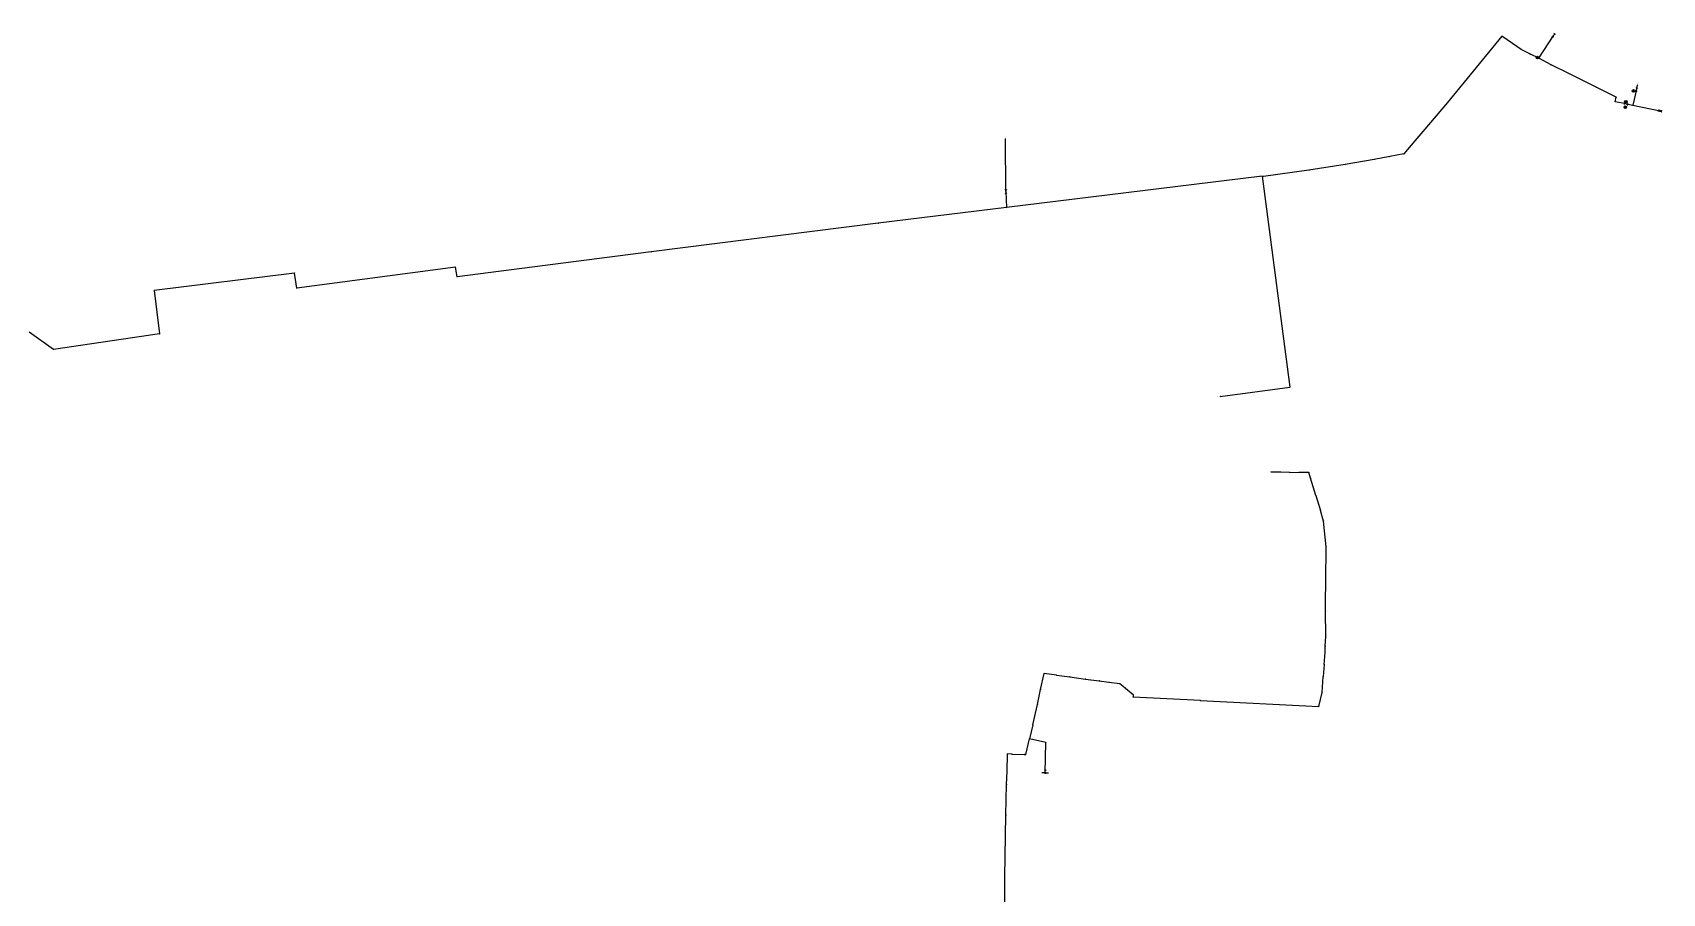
# Model space of a CAD drawing. Header units: millimetres. Extents: x 501930 to 502524, y 4059066 to 4059466.
# Drawn here: x 502220.7 to 502524.2, y 4059306.1 to 4059466.3 of the extents above; entities that cross this region are included whole.
import ezdxf

# ---------------------------------------------------------------- set-up
doc = ezdxf.new("R2010")
doc.units = ezdxf.units.MM
doc.linetypes.add('HIDDEN2', pattern=[4.7625, 3.175, -1.5875])
doc.layers.add('TRLINE', color=1, linetype='Continuous')
doc.layers.add('TRPOINT', color=1, linetype='Continuous')

# ---------------------------------------------------------------- blocks, each defined once
blk = doc.blocks.new('探测点')
blk.add_hatch(color=255).paths.add_polyline_path([(0.02, 0.24, 0.152753), (-0.11, 0.21, 0.175626), (-0.22, 0.07, 0.105315), (-0.22, -0.02, 2.264328)])
at = {"color": 6, "linetype": 'Continuous', "ltscale": 0.1, "const_width": 0.0375, "elevation": -82.22}
blk.add_lwpolyline([(-0.22, -0.02, 2.264328), (0.02, 0.24, 0.476706)], format="xyb", close=True, dxfattribs=at)
blk = doc.blocks.new('SG')
blk.add_hatch(color=255).paths.add_polyline_path([(-0.25, 0, 1), (0.25, 0, 1)])
for p, q in [((-0.25, 0), (-1.25, 0)), ((0, 1.25), (-0.3, 0.88)), ((0, 0.25), (0, 1.25)), ((0, 1.25), (0.3, 0.88)), ((0.25, 0), (1.25, 0))]:
    blk.add_line(p, q)
blk.add_circle((0, 0), 0.25)
blk = doc.blocks.new('非普查区')
h = blk.add_hatch(color=255)
edge = h.paths.add_edge_path()
edge.add_arc((0, 0), 0.199, 91.70314, 451.70314)
at = {"color": 6, "linetype": 'Continuous', "ltscale": 0.1, "const_width": 0.0375, "elevation": -82.22}
blk.add_lwpolyline([(0.01, -0.23, 1), (-0.01, 0.23, 1)], format="xyb", close=True, dxfattribs=at)
at = {"color": 6, "linetype": 'HIDDEN2', "ltscale": 0.1, "const_width": 0.0375, "elevation": -82.22}
blk.add_lwpolyline([(0.21, 0), (1.25, 0)], dxfattribs=at)
blk = doc.blocks.new('焊接阀门')
h = blk.add_hatch(color=255)
h.paths.add_polyline_path([(0, 0), (0.75, -0.5), (0.75, 0.5)])
h.paths.add_polyline_path([(0, 0), (-0.75, 0.5), (-0.75, -0.5)])
at = {"color": 6, "const_width": 0.07}
blk.add_lwpolyline([(-0.75, 0.5), (-0.75, -0.5), (0.75, 0.5), (0.75, -0.5), (-0.75, 0.5), (-0.75, -0.5)], dxfattribs=at)
blk = doc.blocks.new('检修井')
for points in [[(-0.5, 0.02, 0.025208), (-0.49, -0.02, -0.108947), (-0.31, 0.14, -0.440477), (-0.05, 0, 0.433999), (0.23, -0.12, -0.014061), (0.48, 0.02, 1.000748)], [(0.48, 0.02, 0.014061), (0.23, -0.12, -0.433999), (-0.05, 0, 0.440477), (-0.31, 0.14, 0.108947), (-0.49, -0.02, 0.950112)]]:
    blk.add_hatch(color=255).paths.add_polyline_path(points)
at = {"color": 6, "linetype": 'Continuous', "ltscale": 0.1, "const_width": 0.0375, "elevation": -82.22}
blk.add_lwpolyline([(-0.51, -0.04, 0.948153), (0.5, 0.02, 1.064721)], format="xyb", close=True, dxfattribs=at)
at = {"color": 6, "linetype": 'Continuous', "const_width": 0.0481}
blk.add_lwpolyline([(-0.51, -0.04, -0.118749), (-0.31, 0.14, -0.440477), (-0.05, 0, 0.433999), (0.23, -0.12, -0.015556), (0.5, 0.04, -0.475971)], format="xyb", dxfattribs=at)
blk.add_circle((-0.01, 0.02), 0.486)
blk = doc.blocks.new('凝水缸')
h = blk.add_hatch(color=6)
h.paths.add_polyline_path([(0.75, 0.51), (0.31, 0.22), (0.32, 0.21), (0.36, 0.11), (0.38, 0), (0.37, -0.1), (0.32, -0.21), (0.75, -0.49)])
h.paths.add_polyline_path([(-0.38, -0.01), (-0.38, 0.06), (-0.35, 0.15), (-0.32, 0.21), (-0.32, 0.21), (-0.31, 0.22), (-0.75, 0.51), (-0.75, -0.49), (-0.33, -0.21), (-0.36, -0.15), (-0.37, -0.09)])
blk.add_hatch(color=6).paths.add_polyline_path([(0.08, 0.37), (0.21, 0.31), (0.27, 0.27), (0.32, 0.21), (0.36, 0.11), (0.38, 0), (0.37, -0.1), (0.32, -0.22), (0.25, -0.29), (0.2, -0.34), (0.12, -0.36), (0.02, -0.37), (-0.06, -0.38), (-0.13, -0.37), (-0.19, -0.34), (-0.24, -0.31), (-0.32, -0.22), (-0.36, -0.15), (-0.37, -0.09), (-0.38, -0.01), (-0.38, 0.06), (-0.35, 0.15), (-0.32, 0.21), (-0.32, 0.21), (-0.22, 0.31), (-0.15, 0.33), (-0.1, 0.36), (-0.03, 0.37), (0.05, 0.38), (-0.04, 0.38), (0.11, 0.36)])
at = {"color": 6, "const_width": 0.07}
for points in [[(-0.75, 0.51), (-0.75, -0.49), (0.75, 0.51), (0.75, -0.49), (-0.75, 0.51), (-0.75, -0.49)], [(-0.75, -0.49), (0.75, 0.51)]]:
    blk.add_lwpolyline(points, dxfattribs=at)
blk.add_lwpolyline([(0.08, 0.37), (0.21, 0.31), (0.27, 0.27), (0.32, 0.21), (0.36, 0.11), (0.38, 0), (0.37, -0.1), (0.32, -0.22), (0.25, -0.29), (0.2, -0.34), (0.12, -0.36), (0.02, -0.37), (-0.06, -0.38), (-0.13, -0.37), (-0.19, -0.34), (-0.24, -0.31), (-0.32, -0.22), (-0.36, -0.15), (-0.37, -0.09), (-0.38, -0.01), (-0.38, 0.06), (-0.35, 0.15), (-0.32, 0.21), (-0.32, 0.21), (-0.22, 0.31), (-0.15, 0.33), (-0.1, 0.36), (-0.03, 0.37), (0.05, 0.38), (-0.04, 0.38), (0.11, 0.36)], close=True, dxfattribs=at)

msp = doc.modelspace()

# ---------------------------------------------------------------- linework, layer by layer
at = {"layer": 'TRLINE'}
for p, q in [((502494.366, 4059465.648, 32.265), (502484.255, 4059453.304, 32.247)), ((502496.322, 4059464.291, 32.275), (502494.366, 4059465.648, 32.265)), ((502501.204, 4059461.541, 31.811), (502504.036, 4059465.84, 31.494)), ((502497.926, 4059463.203, 32.004), (502496.322, 4059464.291, 32.275)), ((502499.656, 4059462.306, 31.819), (502497.926, 4059463.203, 32.004)), ((502501.204, 4059461.541, 31.811), (502499.656, 4059462.306, 31.819)), ((502503.511, 4059460.321, 31.879), (502501.204, 4059461.541, 31.811)), ((502506.825, 4059458.698, 31.837), (502503.511, 4059460.321, 31.879)), ((502511.928, 4059456.148, 32.108), (502506.825, 4059458.698, 31.837)), ((502513.753, 4059455.251, 31.721), (502511.928, 4059456.148, 32.108)), ((502519.422, 4059455.715, 29.393), (502518.742, 4059452.791, 31.158)), ((502519.422, 4059455.715, 29.393), (502519.609, 4059456.548, 31.227)), ((502484.255, 4059453.304, 32.247), (502479.649, 4059447.941, 32.33)), ((502515.643, 4059454.296, 31.595), (502513.753, 4059455.251, 31.721)), ((502515.473, 4059453.463, 31.203), (502515.643, 4059454.296, 31.595)), ((502517.481, 4059453.049, 29.246), (502515.473, 4059453.463, 31.203)), ((502517.481, 4059453.049, 29.246), (502518.742, 4059452.791, 31.158)), ((502518.742, 4059452.791, 31.158), (502523.805, 4059451.74, 30.672)), ((502402.003, 4059436.74, 31.341), (502401.896, 4059446.546, 31.276)), ((502478.132, 4059446.162, 32.386), (502476.075, 4059443.739, 32.433)), ((502479.649, 4059447.941, 32.33), (502478.132, 4059446.162, 32.386)), ((502473.457, 4059443.256, 32.491), (502470.578, 4059442.721, 32.527)), ((502476.075, 4059443.739, 32.433), (502473.457, 4059443.256, 32.491)), ((502458.424, 4059440.735, 32.428), (502449.966, 4059439.568, 32.241)), ((502465.167, 4059441.776, 32.528), (502458.424, 4059440.735, 32.428)), ((502470.578, 4059442.721, 32.527), (502465.167, 4059441.776, 32.528)), ((502449.721, 4059439.588, 32.111), (502402.092, 4059433.778, 31.222)), ((502449.721, 4059439.588, 32.111), (502454.856, 4059400.357, 32.089)), ((502402.003, 4059436.74, 31.341), (502402.092, 4059433.778, 31.372)), ((502402.092, 4059433.778, 31.222), (502378.203, 4059430.854, 31.058)), ((502378.203, 4059430.854, 31.058), (502335.904, 4059425.514, 30.68)), ((502335.904, 4059425.514, 30.68), (502299.801, 4059420.904, 30.469)), ((502299.488, 4059422.664, 30.48), (502269.936, 4059418.763, 30.393)), ((502299.801, 4059420.904, 30.469), (502299.488, 4059422.664, 30.48)), ((502269.513, 4059421.562, 30.44), (502243.396, 4059418.341, 30.314)), ((502269.936, 4059418.763, 30.393), (502269.513, 4059421.562, 30.44)), ((502243.396, 4059418.341, 30.314), (502244.385, 4059410.264, 30.301)), ((502224.614, 4059407.372, 30.224), (502220.123, 4059410.57, 30.232)), ((502244.385, 4059410.264, 30.301), (502224.614, 4059407.372, 30.224)), ((502441.922, 4059398.609, 31.917), (502454.856, 4059400.357, 32.089)), ((502451.38, 4059384.562, 32.275), (502453.147, 4059384.553, 32.299)), ((502453.147, 4059384.553, 32.299), (502454.757, 4059384.513, 32.285)), ((502454.757, 4059384.513, 32.285), (502456.583, 4059384.482, 32.283)), ((502458.424, 4059384.445, 32.309), (502456.583, 4059384.482, 32.283)), ((502458.741, 4059383.426, 32.315), (502458.424, 4059384.445, 32.309)), ((502459.736, 4059380.187, 32.309), (502458.741, 4059383.426, 32.315)), ((502459.736, 4059380.187, 32.309), (502460.56, 4059377.405, 32.291)), ((502461.135, 4059375.432, 32.257), (502460.56, 4059377.405, 32.291)), ((502461.627, 4059370.634, 32.164), (502461.135, 4059375.432, 32.257)), ((502461.606, 4059369.062, 32.193), (502461.627, 4059370.634, 32.164)), ((502461.551, 4059365.838, 32.102), (502461.606, 4059369.062, 32.193)), ((502461.503, 4059358.701, 32.112), (502461.551, 4059365.838, 32.102)), ((502461.557, 4059353.952, 32.102), (502461.503, 4059358.701, 32.112)), ((502461.43, 4059350.941, 32.098), (502461.469, 4059352.138, 32.095)), ((502461.469, 4059352.138, 32.095), (502461.557, 4059353.952, 32.102)), ((502461.263, 4059348.737, 32.173), (502461.43, 4059350.941, 32.098)), ((502408.463, 4059344.052, 31.935), (502409.131, 4059347.032, 31.9)), ((502411.394, 4059346.759, 31.893), (502409.131, 4059347.032, 31.9)), ((502411.394, 4059346.759, 31.893), (502413.886, 4059346.448, 31.879)), ((502413.886, 4059346.448, 31.879), (502416.822, 4059346.024, 31.854)), ((502416.822, 4059346.024, 31.854), (502419.361, 4059345.696, 31.925)), ((502460.882, 4059343.524, 32.423), (502461.095, 4059346.487, 34.328)), ((502461.263, 4059348.737, 32.173), (502461.095, 4059346.487, 34.328)), ((502407.882, 4059341.302, 31.904), (502408.463, 4059344.052, 31.935)), ((502419.361, 4059345.696, 31.925), (502421.17, 4059345.435, 31.875)), ((502421.17, 4059345.435, 31.875), (502423.201, 4059345.167, 31.934)), ((502423.201, 4059345.167, 31.934), (502423.819, 4059344.666, 31.949)), ((502423.819, 4059344.666, 31.949), (502424.277, 4059344.298, 31.991)), ((502424.277, 4059344.298, 31.991), (502425.693, 4059343.138, 32.346)), ((502425.693, 4059343.138, 32.346), (502425.679, 4059342.664, 32.376)), ((502460.256, 4059340.928, 35.622), (502460.881, 4059343.524, 35.673)), ((502460.881, 4059343.524, 35.673), (502460.882, 4059343.524, 32.423)), ((502407.001, 4059337.505, 31.805), (502407.882, 4059341.302, 31.904)), ((502438.213, 4059342.002, 35.491), (502425.678, 4059342.664, 35.356)), ((502425.678, 4059342.664, 35.356), (502425.679, 4059342.664, 32.376)), ((502438.213, 4059342.002, 35.491), (502460.256, 4059340.928, 35.622)), ((502407.001, 4059337.505, 31.805), (502406.365, 4059334.872, 31.759)), ((502405.685, 4059331.967, 31.735), (502406.365, 4059334.872, 31.759)), ((502409.439, 4059334.195, 31.74), (502406.365, 4059334.872, 31.759)), ((502409.312, 4059328.548, 31.96), (502409.439, 4059334.195, 31.74)), ((502402.201, 4059328.805, 31.641), (502402.269, 4059332.08, 31.715)), ((502403.08, 4059332.064, 31.658), (502402.269, 4059332.08, 31.715)), ((502403.08, 4059332.064, 31.658), (502405.408, 4059331.979, 31.692)), ((502405.408, 4059331.979, 31.692), (502405.685, 4059331.967, 31.735)), ((502402.118, 4059326.406, 31.597), (502402.201, 4059328.805, 31.641)), ((502401.988, 4059320.676, 31.673), (502402.118, 4059326.406, 31.597)), ((502401.762, 4059309.22, 31.745), (502401.988, 4059320.676, 31.673)), ((502401.773, 4059302.027, 31.826), (502401.762, 4059309.22, 31.745))]:
    msp.add_line(p, q, dxfattribs=at)

# ---------------------------------------------------------------- block references
at = {"layer": 'TRPOINT', "xscale": 0.5, "yscale": 0.5}
for name, p in [('探测点', (502494.366, 4059465.648, 32.965)), ('探测点', (502496.322, 4059464.291, 32.985)), ('探测点', (502497.926, 4059463.203, 32.954)), ('探测点', (502499.656, 4059462.306, 32.769)), ('检修井', (502501.005, 4059461.66, 32.741)), ('探测点', (502501.204, 4059461.541, 32.761)), ('探测点', (502503.511, 4059460.321, 32.849)), ('探测点', (502506.825, 4059458.698, 32.827)), ('探测点', (502511.928, 4059456.148, 32.798)), ('探测点', (502513.753, 4059455.251, 32.801)), ('检修井', (502518.882, 4059455.455, 33.101)), ('探测点', (502484.255, 4059453.304, 32.897)), ('探测点', (502515.473, 4059453.463, 32.903)), ('探测点', (502515.643, 4059454.296, 32.895)), ('检修井', (502517.345, 4059452.436, 33.095)), ('检修井', (502517.434, 4059453.421, 33.077)), ('探测点', (502518.742, 4059452.791, 33.158)), ('探测点', (502478.132, 4059446.162, 33.086)), ('探测点', (502479.649, 4059447.941, 33.01)), ('探测点', (502473.457, 4059443.256, 33.121)), ('探测点', (502476.075, 4059443.739, 33.133)), ('探测点', (502458.424, 4059440.735, 32.998)), ('探测点', (502465.167, 4059441.776, 33.038)), ('探测点', (502470.578, 4059442.721, 33.077)), ('探测点', (502449.721, 4059439.588, 32.911)), ('探测点', (502378.203, 4059430.854, 32.158)), ('探测点', (502402.092, 4059433.778, 32.022)), ('探测点', (502335.904, 4059425.514, 31.78)), ('探测点', (502299.488, 4059422.664, 31.58)), ('探测点', (502269.513, 4059421.562, 31.54)), ('探测点', (502269.936, 4059418.763, 31.493)), ('探测点', (502299.801, 4059420.904, 31.569)), ('探测点', (502243.396, 4059418.341, 31.414)), ('探测点', (502244.385, 4059410.264, 31.401)), ('探测点', (502224.614, 4059407.372, 31.324)), ('探测点', (502454.856, 4059400.357, 32.889)), ('探测点', (502451.38, 4059384.562, 32.995)), ('探测点', (502453.147, 4059384.553, 33.019)), ('探测点', (502454.757, 4059384.513, 33.005)), ('探测点', (502456.583, 4059384.482, 33.013)), ('探测点', (502458.424, 4059384.445, 33.039)), ('探测点', (502458.741, 4059383.426, 33.045)), ('探测点', (502459.736, 4059380.187, 33.089)), ('探测点', (502460.56, 4059377.405, 33.101)), ('探测点', (502461.135, 4059375.432, 33.087)), ('探测点', (502461.627, 4059370.634, 33.114)), ('探测点', (502461.606, 4059369.062, 33.173)), ('探测点', (502461.551, 4059365.838, 33.142)), ('探测点', (502461.503, 4059358.701, 33.132)), ('探测点', (502461.469, 4059352.138, 33.135)), ('探测点', (502461.557, 4059353.952, 33.132)), ('探测点', (502461.43, 4059350.941, 33.138)), ('探测点', (502409.131, 4059347.032, 32.68)), ('探测点', (502411.394, 4059346.759, 32.713)), ('探测点', (502413.886, 4059346.448, 32.699)), ('探测点', (502416.822, 4059346.024, 32.694)), ('探测点', (502461.095, 4059346.487, 35.398)), ('探测点', (502461.263, 4059348.737, 33.213)), ('探测点', (502408.463, 4059344.052, 32.715)), ('探测点', (502419.361, 4059345.696, 32.755)), ('探测点', (502421.17, 4059345.435, 32.785)), ('探测点', (502423.201, 4059345.167, 32.814)), ('探测点', (502423.819, 4059344.666, 32.829)), ('探测点', (502424.277, 4059344.298, 32.871)), ('探测点', (502425.693, 4059343.138, 33.256)), ('探测点', (502460.881, 4059343.524, 33.563)), ('探测点', (502460.882, 4059343.524, 33.563)), ('探测点', (502407.882, 4059341.302, 32.734)), ('探测点', (502425.678, 4059342.664, 33.286)), ('探测点', (502425.679, 4059342.664, 33.286)), ('探测点', (502438.213, 4059342.002, 33.421)), ('探测点', (502460.256, 4059340.928, 33.902)), ('探测点', (502407.001, 4059337.505, 32.725)), ('探测点', (502406.365, 4059334.872, 32.719)), ('探测点', (502409.439, 4059334.195, 32.7)), ('探测点', (502402.269, 4059332.08, 32.675)), ('探测点', (502403.08, 4059332.064, 32.618)), ('探测点', (502405.408, 4059331.979, 32.652)), ('探测点', (502405.685, 4059331.967, 32.695)), ('探测点', (502402.201, 4059328.805, 32.601)), ('SG', (502409.312, 4059328.548, 32.88)), ('探测点', (502402.118, 4059326.406, 32.547)), ('探测点', (502401.988, 4059320.676, 32.633)), ('探测点', (502401.762, 4059309.22, 32.715))]:
    msp.add_blockref(name, p, dxfattribs=at)
for name, p, rotation in [('焊接阀门', (502504.036, 4059465.84, 32.694), 56.62479216059139), ('焊接阀门', (502519.422, 4059455.715, 31.293), 76.90810693426913), ('非普查区', (502519.609, 4059456.548, 33.127), 77.34744350247574), ('焊接阀门', (502517.481, 4059453.049, 31.246), 168.4368956887926), ('凝水缸', (502523.805, 4059451.74, 33.472), 348.2728409760863), ('非普查区', (502401.896, 4059446.546, 31.976), 90.62516878557788), ('焊接阀门', (502402.003, 4059436.74, 31.991), 270.6251687855779), ('非普查区', (502449.966, 4059439.568, 32.881), 187.8558348199248), ('非普查区', (502441.922, 4059398.609, 32.717), 187.6967571917285)]:
    msp.add_blockref(name, p, dxfattribs=dict(at, rotation=rotation))

doc.saveas('drawing.dxf')
